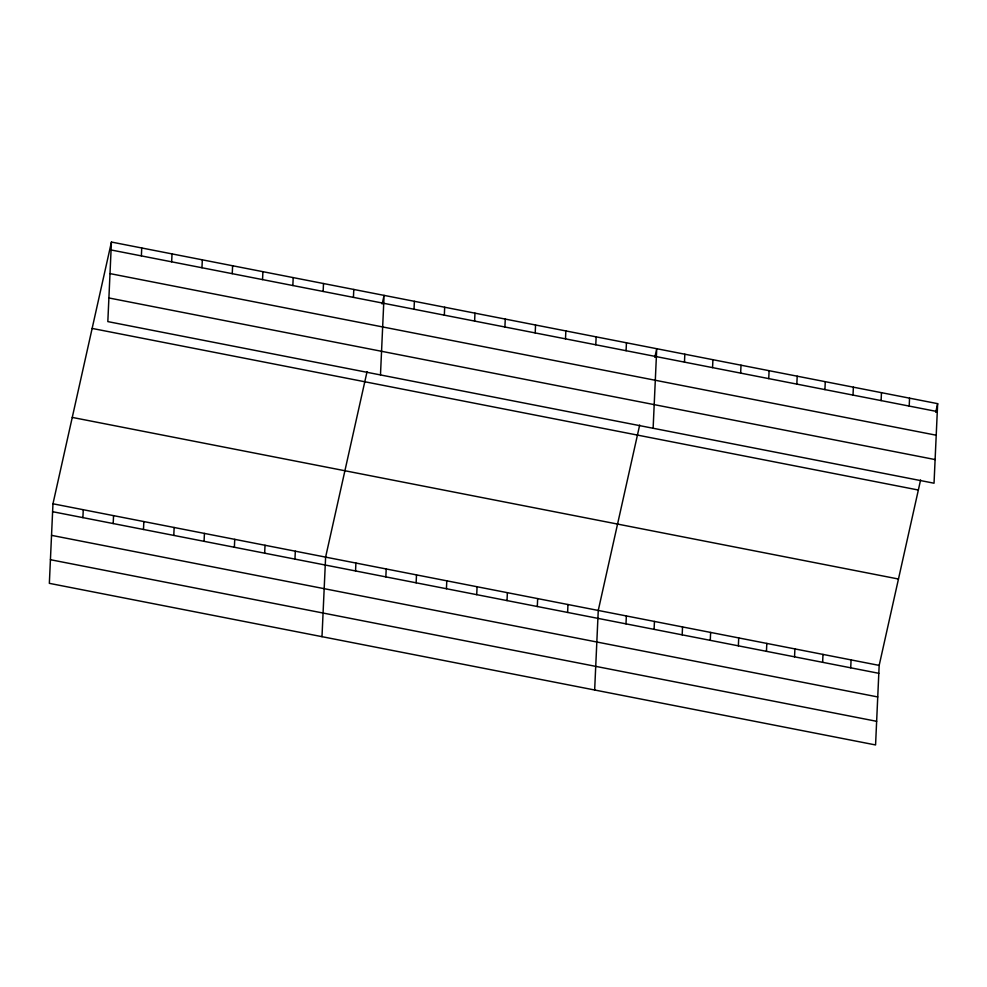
<?xml version="1.0" encoding="UTF-8"?>
<svg xmlns="http://www.w3.org/2000/svg" width="987" height="987" viewBox="0 0 987 987"><rect width="100%" height="100%" fill="white"/><g stroke="black" fill="none" stroke-linecap="round" stroke-linejoin="round"><path stroke-width="1.48" d="M111.432 242.049L107.83 321.602L934.035 483.211L937.65 403.658L111.432 242.049L52.965 503.789L49.35 583.342L875.568 744.951L879.17 665.398L920.6 479.953M82.896 517.632L83.253 509.711M113.197 523.554L113.554 515.646M141.375 255.892L141.733 247.984M143.485 529.476L143.843 521.568M171.664 261.814L172.022 253.906M173.786 535.41L174.144 527.49M201.965 267.748L202.323 259.828M204.075 541.332L204.432 533.424M232.253 273.67L232.611 265.762M234.375 547.254L234.733 539.346M262.554 279.592L262.912 271.684M264.664 553.176L265.022 545.268M292.843 285.514L293.201 277.606M294.953 559.111L295.323 551.19M323.144 291.449L323.502 283.528M321.996 636.664L325.611 557.124L367.041 371.68M353.432 297.371L353.79 289.462M355.542 570.955L355.912 563.046M380.476 374.937L384.091 295.384L382.154 304.021M385.843 576.889L386.201 568.968M414.022 309.227L414.38 301.306M416.132 582.811L416.502 574.903M444.323 315.149L444.681 307.241M446.432 588.733L446.79 580.825M474.611 321.071L474.969 313.163M476.721 594.667L477.079 586.747M504.9 327.005L505.27 319.085M507.022 600.589L507.38 592.669M535.201 332.927L535.559 325.007M537.31 606.511L537.668 598.603M565.489 338.849L565.859 330.941M567.611 612.433L567.969 604.525M595.79 344.771L596.148 336.863M594.655 689.999L598.258 610.447L639.687 425.015M626.079 350.706L626.449 342.785M625.992 623.858L626.35 615.95M653.123 428.259L656.737 348.719L654.813 357.356M654.085 629.348L654.443 621.44M684.472 362.118L684.83 354.21M682.177 634.851L682.535 626.93M712.565 367.62L712.922 359.7M710.27 640.341L710.628 632.433M740.657 373.111L741.015 365.202M738.362 645.831L738.72 637.923M768.737 378.601L769.107 370.693M766.455 651.334L766.813 643.413M796.83 384.103L797.2 376.183M794.547 656.824L794.905 648.915M824.922 389.594L825.28 381.685M822.627 662.326L822.998 654.406M853.015 395.084L853.373 387.175M850.72 667.817L851.078 659.908M881.107 400.586L881.465 392.666M909.2 406.076L909.558 398.168M935.725 412.295L937.65 403.658M111.075 249.97L937.292 411.579M110.001 273.609L936.219 435.218M108.903 297.963L935.108 459.572M92.136 328.424L918.354 490.033M72.261 417.415L898.466 579.024M52.965 503.789L879.17 665.398M52.607 511.698L878.812 673.307M51.534 535.349L877.739 696.945M50.423 559.703L876.641 721.312"/></g></svg>
